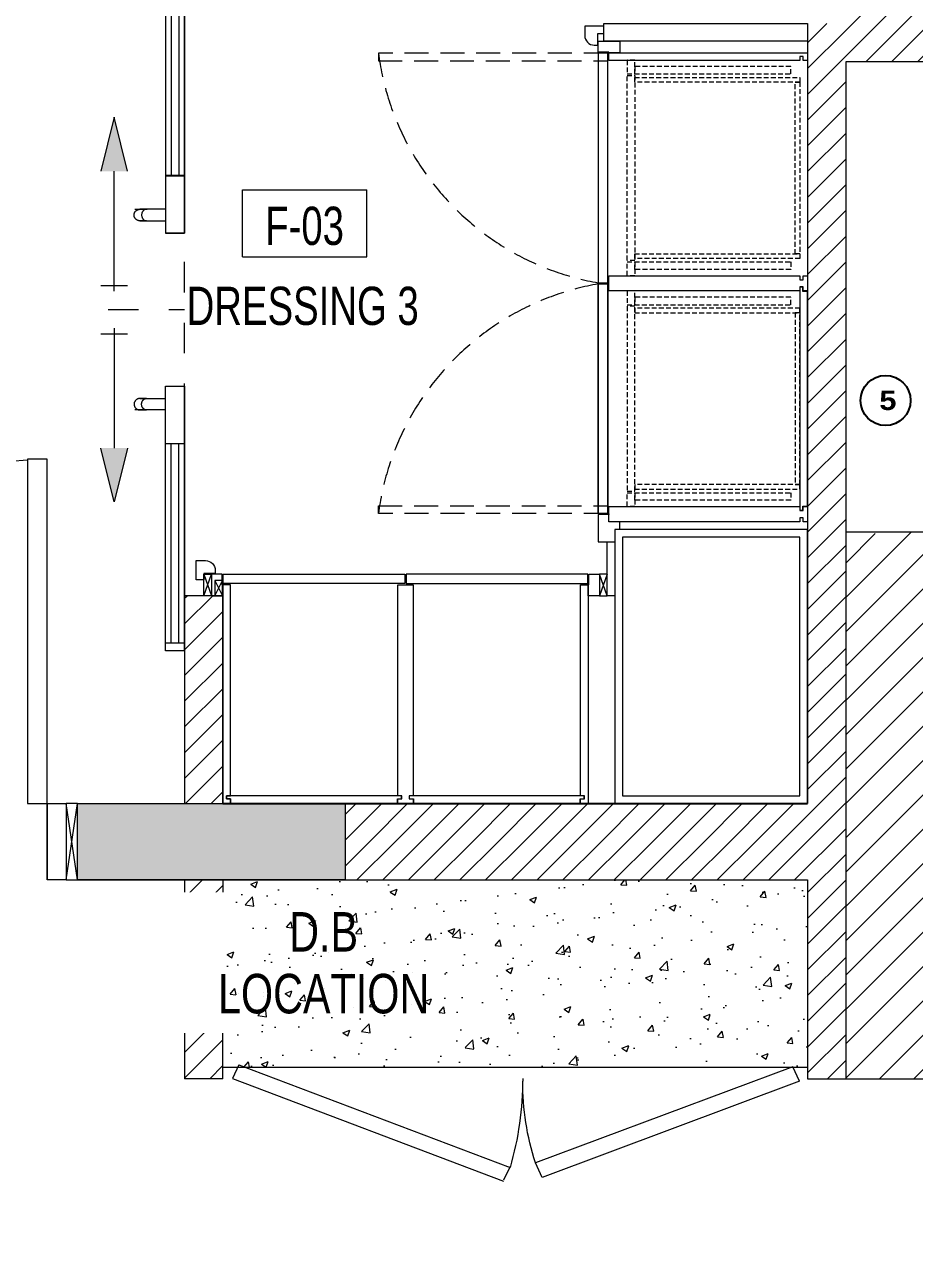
# Model space of a CAD drawing. Header units: millimetres. Extents: x -18512 to 101824, y -95768 to 52898.
# Drawn here: x 59490 to 61818, y -56835 to -53601 of the extents above; entities that cross this region are included whole.
import ezdxf

# ---------------------------------------------------------------- set-up
doc = ezdxf.new("R2010")
doc.units = ezdxf.units.MM
doc.header["$LTSCALE"] = 25
for name, pattern in [('( Dashed )', [0.75, 0.5, -0.25]), ('Dash', [6.35, 3.175, -3.175]), ('DASHED', [0.75, 0.5, -0.25])]:
    doc.linetypes.add(name, pattern=pattern)
doc.layers.get('0').update_dxf_attribs({"color": 254, "lineweight": 0})
for name, color, linetype in [('1_Wall finish', 2, 'Continuous'), ('AL SAFA', 1, 'Continuous'), ('AR WALL HATCH', 8, 'Continuous')]:
    doc.layers.add(name, color=color, linetype=linetype)
for name, color, linetype, lineweight in [('_FW_FUR_FIXED', 62, 'Continuous', 0), ('A-AREA-IDEN', 2, 'Continuous', 9), ('A-DOOR', 31, 'Continuous', 18), ('A-DOOR-FRAM', 1, 'Continuous', 18), ('A-DOOR-GLAZ', 1, 'Continuous', 18), ('A-FLOR-OTLN', 6, 'Continuous', 18), ('A-WOODEN DOOR FRAM', 9, 'Continuous', 9), ('hatch', 252, 'Continuous', 0), ('I-WALL', 2, 'Continuous', 9), ('S-COLS', 6, 'Continuous', 9), ('X2$0$A-DETL-GENF', 92, 'Continuous', 9), ('X2$0$I-WALL', 2, 'Continuous', 18)]:
    doc.layers.add(name, color=color, linetype=linetype, lineweight=lineweight)
doc.styles.add('Arial Narrow_4', font='fi_9001f.ttf', dxfattribs={"width": 0.75, "height": 147.492401})
doc.styles.add('Arial_1', font='arial.ttf', dxfattribs={"width": 0.75, "height": 118.023952})
doc.styles.add('ISCOP2', font='isocp2.shx')
pattern_1 = [(45, (59229.075, -102497.31), (-33.67596, 33.67596), [])]

# ---------------------------------------------------------------- blocks, each defined once
blk = doc.blocks.new('E  Naga_Single-Panel2 - NAGA-Bedroom Door _WD05_-8233352-FIRST FLOOR PLAN')
at = {"layer": 'A-DOOR', "lineweight": 18}
for p, q in [((-450, 100), (-500, 100)), ((-450, 100), (-450, -100)), ((500, 100), (450, 100)), ((450, 100), (450, -100)), ((450, -100), (450, 100)), ((-450, -100), (-500, -100)), ((399, -1000.2), (399, -100)), ((399, -100), (450, -100)), ((450, -100), (450, -1000.2)), ((450, -100), (500, -100)), ((450, -1000.2), (399, -1000.2))]:
    blk.add_line(p, q, dxfattribs=at)
at = {"layer": 'A-DOOR'}
blk.add_arc((450, -100), 900, 180, 266.7515, dxfattribs=at)
blk = doc.blocks.new('M_NAGA Room Tag - Room Tag-1756429-FIRST FLOOR PLAN')
at = {"layer": 'A-AREA-IDEN'}
for p, q in [((-3.25, 1.75), (-3.25, -1.75)), ((-3.25, 1.75), (3.25, 1.75)), ((3.25, 1.75), (3.25, -1.75)), ((-3.25, -1.75), (3.25, -1.75))]:
    blk.add_line(p, q, dxfattribs=at)
blk = doc.blocks.new('A$C35FE7E75')
at = {"layer": 'A-DOOR', "color": 6, "lineweight": 18}
for p, q in [((-1379.6, 1565.6), (-1397, 1530)), ((-1379.6, 1565.6), (-749.2, 1297.3)), ((-50.4, 1568), (-675.3, 1316.8)), ((-33, 1530), (-50.4, 1568)), ((-1397, 1530), (-766.5, 1261.7)), ((-33, 1530), (-657.9, 1278.8)), ((-766.5, 1261.7), (-749.2, 1297.3)), ((-657.9, 1278.8), (-675.3, 1316.8)), ((-1505.1, 29.4), (-795.9, 297.6)), ((-794.3, 294.4), (-776.9, 258.8)), ((-1487.7, -6.2), (-778.5, 262)), ((-694.7, 287.9), (-712.1, 249.9)), ((-20.8, 36.7), (-694.7, 287.9)), ((-38.2, -1.3), (-712.1, 249.9)), ((-20.8, 36.7), (-38.2, -1.3)), ((-1487.7, -6.2), (-1505.1, 29.4))]:
    blk.add_line(p, q, dxfattribs=at)
for centre, radius, start, end in [((-1548.1, 1530), 832.2, 343.763, 0), ((-7.1, 1530), 701.4, 180, 197.6967), ((-1577.5, 29.4), 832.2, 0, 16.237), ((-43.9, 36.7), 701.4, 162.3033, 180)]:
    blk.add_arc(centre, radius, start, end, dxfattribs=at)
blk = doc.blocks.new('FP_15-GROUND FLOOR PLAN')
at = {"layer": 'A-DOOR'}
blk.add_line((755.4, 222), (755.4, 172), dxfattribs=at)
blk = doc.blocks.new('FP_16-GROUND FLOOR PLAN')
at = {"layer": 'A-DOOR'}
blk.add_line((785.4, 172), (785.4, 222), dxfattribs=at)
blk = doc.blocks.new('FP_17-GROUND FLOOR PLAN')
at = {"layer": 'A-DOOR'}
for p, q in [((755.9, 160.4), (755.9, 154.6)), ((755.9, 154.6), (755.9, 149.9)), ((755.9, 149.9), (755.9, 146.2)), ((755.9, 146.2), (755.9, 143.6)), ((755.9, 143.6), (755.9, 142))]:
    blk.add_line(p, q, dxfattribs=at)
at = {"layer": 'A-DOOR', "flags": 128}
for points in [[(755.4, 172), (755.4, 164.9), (755.4, 159.7), (755.4, 156.4), (755.4, 154.9), (755.4, 154.8)], [(755.4, 154.8), (755.4, 155.8), (755.4, 158.6), (755.4, 163.2), (755.4, 169.8), (755.4, 172)], [(770.4, 139.8), (769.8, 139.8), (769.2, 139.9), (768.6, 139.9), (768, 140), (767.4, 140.1), (766.8, 140.2), (766.2, 140.4), (765.7, 140.6), (765.1, 140.8), (764.5, 141), (764, 141.2), (763.5, 141.5), (762.9, 141.8), (762.4, 142.1), (761.9, 142.4), (761.4, 142.8), (761, 143.2), (760.5, 143.5), (760.1, 143.9), (759.6, 144.4), (759.2, 144.8), (758.8, 145.3), (758.5, 145.7), (758.1, 146.2), (757.8, 146.7), (757.5, 147.2), (757.2, 147.7), (756.9, 148.3), (756.6, 148.8), (756.4, 149.4), (756.2, 149.9), (756, 150.5), (755.9, 151.1), (755.7, 151.7), (755.6, 152.3), (755.5, 152.9), (755.5, 153.5), (755.4, 154.1), (755.4, 154.7), (755.4, 154.8)]]:
    blk.add_lwpolyline(points, dxfattribs=at)
blk = doc.blocks.new('FP_18-GROUND FLOOR PLAN')
at = {"layer": 'A-DOOR', "flags": 128}
for points in [[(785.4, 172), (785.4, 164.9), (785.4, 159.7), (785.4, 156.4), (785.4, 154.9), (785.4, 154.8)], [(785.4, 154.8), (785.4, 155.8), (785.4, 158.6), (785.4, 163.2), (785.4, 169.8), (785.4, 172)], [(785.4, 154.8), (785.4, 154.2), (785.3, 153.6), (785.3, 153), (785.2, 152.4), (785.1, 151.8), (785, 151.2), (784.8, 150.7), (784.6, 150.1), (784.4, 149.5), (784.2, 149), (784, 148.4), (783.7, 147.9), (783.4, 147.4), (783.1, 146.8), (782.8, 146.3), (782.4, 145.9), (782.1, 145.4), (781.7, 144.9), (781.3, 144.5), (780.8, 144.1), (780.4, 143.6), (779.9, 143.3), (779.5, 142.9), (779, 142.5), (778.5, 142.2), (778, 141.9), (777.5, 141.6), (776.9, 141.3), (776.4, 141.1), (775.8, 140.8), (775.3, 140.6), (774.7, 140.4), (774.1, 140.3), (773.5, 140.1), (772.9, 140), (772.3, 139.9), (771.7, 139.9), (771.2, 139.8), (770.6, 139.8), (770.4, 139.8)]]:
    blk.add_lwpolyline(points, dxfattribs=at)
blk = doc.blocks.new('FP_19-GROUND FLOOR PLAN')
at = {"layer": 'A-DOOR'}
blk.add_line((755.4, 222), (755.4, 172), dxfattribs=at)
blk = doc.blocks.new('FP_20-GROUND FLOOR PLAN')
at = {"layer": 'A-DOOR'}
blk.add_line((785.4, 172), (785.4, 222), dxfattribs=at)

msp = doc.modelspace()

# ---------------------------------------------------------------- hatches: boundary and pattern name
at = {"layer": 'AR WALL HATCH', "lineweight": 5}
h = msp.add_hatch(dxfattribs=at)
h.set_pattern_fill('ANSI31', color=256, scale=15, style=0)
h.set_pattern_definition(pattern_1)
h.paths.add_polyline_path([(61638.1, -53497.4), (62028.1, -53497.4), (62028.1, -53697.4), (61638.1, -53697.4), (61638.1, -53570.7)], flags=0)
h = msp.add_hatch(dxfattribs=at)
h.set_pattern_fill('ANSI31', color=256, scale=15, style=0)
h.set_pattern_definition(pattern_1)
h.paths.add_polyline_path([(61538.1, -53597.4), (61638.1, -53597.4), (61638.1, -55637.4), (61538.1, -55637.4), (61538.1, -53617.4)], flags=0)
at = {"layer": 'AR WALL HATCH', "lineweight": 5, "ltscale": 25}
h = msp.add_hatch(dxfattribs=at)
h.set_pattern_fill('ANSI31', color=256, scale=20, style=0)
h.set_pattern_definition([(45, (44100.055, -25850), (-44.90128, 44.90128), [])])
edge = h.paths.add_edge_path()
edge.add_line((63505, -54960.4), (63505, -54927.4))
edge.add_line((63505, -54927.4), (62833.1, -54927.4))
edge.add_line((62833.1, -54927.4), (62833.1, -55027.4))
edge.add_line((62833.1, -55027.4), (63248.3, -55027.4))
edge.add_line((63248.3, -55027.4), (63248.3, -55420.5))
edge.add_line((63248.3, -55420.5), (63265.9, -55420.5))
edge.add_line((63265.9, -55420.5), (63268.3, -55387))
edge.add_arc((63271.5, -55387.2), 3.2, 90, 175.935, ccw=False)
edge.add_line((63271.5, -55384), (63277, -55384))
edge.add_line((63277, -55384), (63277, -55420.5))
edge.add_line((63277, -55420.5), (63285, -55420.5))
edge.add_line((63285, -55420.5), (63285, -55346.5))
edge.add_line((63285, -55346.5), (63285, -55342.5))
edge.add_line((63285, -55342.5), (63285, -55338.5))
edge.add_line((63285, -55338.5), (63320, -55338.5))
edge.add_line((63320, -55338.5), (63320, -55068.5))
edge.add_line((63320, -55068.5), (63324, -55068.5))
edge.add_line((63324, -55068.5), (63328, -55068.5))
edge.add_line((63328, -55068.5), (63492, -55068.5))
edge.add_line((63492, -55068.5), (63496, -55068.5))
edge.add_line((63496, -55068.5), (63500, -55068.5))
edge.add_line((63500, -55068.5), (63500, -56018.5))
edge.add_line((63500, -56018.5), (63496, -56018.5))
edge.add_line((63496, -56018.5), (63492, -56018.5))
edge.add_line((63492, -56018.5), (63328, -56018.5))
edge.add_line((63328, -56018.5), (63324, -56018.5))
edge.add_line((63324, -56018.5), (63320, -56018.5))
edge.add_line((63320, -56018.5), (63320, -55518.5))
edge.add_line((63320, -55518.5), (63285, -55518.5))
edge.add_line((63285, -55518.5), (63285, -55514.5))
edge.add_line((63285, -55514.5), (63285, -55510.5))
edge.add_line((63285, -55510.5), (63285, -55436.5))
edge.add_line((63285, -55436.5), (63277, -55436.5))
edge.add_line((63277, -55436.5), (63277, -55473))
edge.add_line((63277, -55473), (63271.5, -55473))
edge.add_arc((63271.5, -55469.8), 3.2, 184.0661, 270, ccw=False)
edge.add_line((63268.3, -55470.1), (63265.9, -55436.5))
edge.add_line((63265.9, -55436.5), (63248.3, -55436.5))
edge.add_line((63248.3, -55436.5), (63248.3, -56077.4))
edge.add_line((63248.3, -56077.4), (63273.2, -56077.4))
edge.add_line((63273.2, -56077.4), (63273.2, -56127.4))
edge.add_line((63273.2, -56127.4), (63273.3, -56249.4))
edge.add_line((63273.3, -56249.4), (63133.2, -56249.4))
edge.add_line((63133.2, -56249.4), (63133.2, -56357.4))
edge.add_line((63133.2, -56357.4), (63505, -56357.4))
edge.add_line((63505, -56357.4), (63505, -54960.4))
h.paths.add_polyline_path([(62048.1, -55027.4), (62473.2, -55027.4), (62473.2, -54967.4), (62653.1, -54967.4), (62653.1, -54927.4), (61852.5, -54927.4), (61638.1, -54934.3), (61638.1, -56357.4), (62163.2, -56357.4), (62163.2, -56249.4), (61998.2, -56249.4), (61998.2, -56127.4), (62273.2, -56127.4), (62273.2, -56077.4), (62048.1, -56077.4)])
at = {"layer": 'AR WALL HATCH', "lineweight": 5}
h = msp.add_hatch(dxfattribs=at)
h.set_pattern_fill('ANSI31', color=256, scale=15, style=0)
h.set_pattern_definition([(45, (58843.597, -72868.466), (-33.67596, 33.67596), [])])
h.paths.add_polyline_path([(60008.1, -55094.4), (59908.1, -55094.4), (59908.1, -55637.4), (60008.1, -55637.4)])
h = msp.add_hatch(dxfattribs=at)
h.set_pattern_fill('ANSI31', color=256, scale=15, style=0)
h.set_pattern_definition(pattern_1)
h.paths.add_polyline_path([(60328.1, -55637.4), (61638.1, -55637.4), (61638.1, -55737.4), (60328.1, -55737.4), (60328.1, -55657.5)], flags=0)
h = msp.add_hatch(dxfattribs=at)
h.set_pattern_fill('ANSI31', color=256, scale=15, style=0)
h.set_pattern_definition(pattern_1)
h.paths.add_polyline_path([(61518.1, -55737.4), (61538.1, -55737.4), (61538.1, -55837.4), (60328.1, -55837.4), (60328.1, -55737.4), (60617.2, -55737.4)], flags=0)
h = msp.add_hatch(dxfattribs=at)
h.set_pattern_fill('ANSI31', color=256, scale=15, style=0)
h.set_pattern_definition(pattern_1)
h.paths.add_polyline_path([(61538.1, -55737.4), (61638.1, -55737.4), (61638.1, -56357.4), (61538.1, -56357.4), (61538.1, -55837.4)])
h = msp.add_hatch(dxfattribs=at)
h.set_pattern_fill('ANSI31', color=256, scale=15, style=0)
h.set_pattern_definition(pattern_1)
h.paths.add_polyline_path([(60008.1, -55837.4), (60008.1, -56357.4), (59908.1, -56357.4), (59908.1, -55837.4)])
h = msp.add_hatch(dxfattribs=at)
h.set_pattern_fill('ANSI31', color=256, scale=15, style=0)
h.set_pattern_definition(pattern_1)
h.paths.add_polyline_path([(61538.1, -56357.4), (61538.1, -56227.4), (61638.1, -56227.4), (61638.1, -56357.4)])
at = {"layer": 'S-COLS'}
msp.add_hatch(color=252, dxfattribs=at).paths.add_polyline_path([(59641, -55637.4), (60328.1, -55637.4), (60328.1, -55837.4), (59628.1, -55837.4), (59628.1, -55637.4)], flags=0)
at = {"layer": 'X2$0$A-DETL-GENF', "lineweight": 18}
for points in [[(59688.5, -53983.8), (59723.6, -53842.8), (59758.8, -53983.8), (59708, -53983.8)], [(59688.5, -54707.9), (59723.6, -54848.9), (59758.8, -54707.9), (59708, -54707.9)]]:
    msp.add_hatch(color=256, dxfattribs=at).paths.add_polyline_path(points, flags=0)

# ---------------------------------------------------------------- linework, layer by layer
at = {"layer": '1_Wall finish'}
msp.add_line((60008.1, -55637.4), (61538.1, -55637.4, 0), dxfattribs=at)
at = {"layer": '_FW_FUR_FIXED'}
for p, q in [((59958.1, -55094.4), (59978.1, -55037.4)), ((59958.1, -55037.4), (59978.1, -55094.4)), ((61014.1, -55094.4), (60994.1, -55037.4)), ((61014.1, -55037.4), (60994.1, -55094.4)), ((59986.9, -55094.4), (60006.9, -55054.4)), ((59986.9, -55054.4), (60006.9, -55094.4))]:
    msp.add_line(p, q, dxfattribs=at)
at = {"layer": '_FW_FUR_FIXED', "elevation": 0}
msp.add_lwpolyline([(61005.2, -53624.1), (61005.2, -53604.1), (60955.2, -53604.1), (60955.2, -53629.1, 0.414214), (60980.2, -53654.1), (60989.2, -53654.1), (60989.2, -53624.1)], format="xyb", close=True, dxfattribs=at)
for points in [[(61005.2, -53644.1), (61005.2, -53597.4), (61538.1, -53597.4), (61538.1, -53644.1)], [(61018.2, -53672.1), (60990.2, -53672.1), (60990.2, -53644.1), (61047.2, -53644.1), (61047.2, -53672.1), (61047.2, -53674.1), (61018.2, -53674.1)], [(60990.2, -53675.1), (60990.2, -54275.6), (61015.2, -54275.6), (61015.2, -53675.1)], [(60990.2, -53675.1), (60990.2, -54275.6), (61015.2, -54275.6), (61015.2, -53675.1)], [(61538.1, -53674.1), (61538.1, -53694.1), (61526.4, -53694.1), (61526.4, -53683.6), (61517.9, -53683.6), (61517.9, -53694.1), (61018.2, -53694.1), (61018.2, -53674.1)], [(61538.1, -54257.1), (61538.1, -54297.1), (61526.4, -54297.1), (61526.4, -54286.6), (61517.9, -54286.6), (61517.9, -54297.1), (61018.2, -54297.1), (61018.2, -54257.1), (61517.9, -54257.1), (61517.9, -54267.6), (61526.4, -54267.6), (61526.4, -54257.1)], [(60990.2, -54278.6), (60990.2, -54879.1), (61015.2, -54879.1), (61015.2, -54278.6)], [(60990.2, -54879.1), (60990.2, -54278.6), (61015.2, -54278.6), (61015.2, -54879.1)], [(60990.2, -54879.1), (60990.2, -54278.6), (61015.2, -54278.6), (61015.2, -54879.1)], [(60990.2, -54879.1), (60990.2, -54278.6), (61015.2, -54278.6), (61015.2, -54879.1)], [(61518.1, -54287.1), (61518.1, -54870.6), (61526.1, -54870.6), (61526.1, -54859.6), (61538.1, -54859.6), (61538.1, -54298.1), (61526.1, -54298.1), (61526.1, -54287.1)], [(61538.1, -54860.6), (61538.1, -54900.6), (61526.4, -54900.6), (61526.4, -54890.1), (61517.9, -54890.1), (61517.9, -54900.6), (61018.2, -54900.6), (61018.2, -54860.6), (61517.9, -54860.6), (61517.9, -54871.1), (61526.4, -54871.1), (61526.4, -54860.6)]]:
    msp.add_lwpolyline(points, close=True, dxfattribs=at)
at = {"layer": '_FW_FUR_FIXED', "color": 9, "linetype": 'DASHED', "ltscale": 5, "elevation": 0}
for points in [[(60415.2, -53695.1), (61015.2, -53695.1), (61015.2, -53675.1), (60415.2, -53675.1)], [(60415.2, -54859.1), (61015.2, -54859.1), (61015.2, -54879.1), (60415.2, -54879.1)], [(60415.2, -54859.1), (61015.2, -54859.1), (61015.2, -54879.1), (60415.2, -54879.1)]]:
    msp.add_lwpolyline(points, close=True, dxfattribs=at)
at = {"layer": '_FW_FUR_FIXED', "color": 8, "linetype": '( Dashed )', "elevation": 0}
for points in [[(61066.2, -53693.6), (61066.2, -53729.6), (61086.2, -53729.6), (61086.2, -53693.6)], [(61086.2, -53729.6), (61494.1, -53729.6), (61494.1, -53709.6), (61086.2, -53709.6)], [(61066.2, -54217.1), (61066.2, -53733.6), (61086.2, -53733.6), (61086.2, -54217.1)], [(61086.2, -53750.6), (61086.2, -53738.6), (61518.1, -53738.6), (61518.1, -53750.6)], [(61506.1, -53750.6), (61518.1, -53750.6), (61518.1, -54200.1), (61506.1, -54200.1)], [(61086.2, -54212.1), (61086.2, -54200.1), (61518.1, -54200.1), (61518.1, -54212.1)], [(61066.2, -54257.1), (61066.2, -54221.1), (61086.2, -54221.1), (61086.2, -54257.1)], [(61086.2, -54221.1), (61494.1, -54221.1), (61494.1, -54241.1), (61086.2, -54241.1)], [(61066.2, -54297.1), (61066.2, -54333.1), (61086.2, -54333.1), (61086.2, -54297.1)], [(61086.2, -54333.1), (61494.1, -54333.1), (61494.1, -54313.1), (61086.2, -54313.1)], [(61066.2, -54337.1), (61066.2, -54820.6), (61086.2, -54820.6), (61086.2, -54337.1)], [(61086.2, -54342.1), (61086.2, -54354.1), (61518.1, -54354.1), (61518.1, -54342.1)], [(61506.1, -54803.6), (61518.1, -54803.6), (61518.1, -54354.1), (61506.1, -54354.1)], [(61086.2, -54803.6), (61086.2, -54815.6), (61518.1, -54815.6), (61518.1, -54803.6)], [(61066.2, -54860.6), (61066.2, -54824.6), (61086.2, -54824.6), (61086.2, -54860.6)], [(61086.2, -54824.6), (61494.1, -54824.6), (61494.1, -54844.6), (61086.2, -54844.6)]]:
    msp.add_lwpolyline(points, close=True, dxfattribs=at)
at = {"layer": '_FW_FUR_FIXED', "elevation": 0}
for points in [[(61018.2, -54880.1), (61018.2, -54880.1), (61018.2, -54882.1), (60990.2, -54882.1), (60990.2, -54953.1), (61034.1, -54953.1)], [(61047.2, -54920.6), (61047.2, -54900.6)]]:
    msp.add_lwpolyline(points, dxfattribs=at)
at = {"layer": '_FW_FUR_FIXED'}
for points in [[(61034.1, -54920.6), (61034.1, -55637.4), (61538.1, -55637.4), (61538.1, -54920.6)], [(61054.1, -54940.6), (61054.1, -55617.4), (61518.1, -55617.4), (61518.1, -54940.6)], [(61034.1, -54953.1), (61034.1, -55094.4), (61014.1, -55094.4), (61014.1, -54953.1), (61034.1, -54953.1)], [(59958.1, -55037.4), (59978.1, -55037.4), (59978.1, -55094.4), (59958.1, -55094.4)], [(60006.1, -55065.4), (60006.1, -55037.4), (59978.1, -55037.4), (59978.1, -55094.4), (60006.1, -55094.4), (60008.1, -55094.4), (60008.1, -55065.4)], [(60009.1, -55037.4), (60484.6, -55037.4), (60484.6, -55062.4), (60009.1, -55062.4)], [(60009.1, -55037.4), (60484.6, -55037.4), (60484.6, -55062.4), (60009.1, -55062.4)], [(60963.1, -55037.4), (60487.6, -55037.4), (60487.6, -55062.4), (60963.1, -55062.4)], [(60963.1, -55037.4), (60487.6, -55037.4), (60487.6, -55062.4), (60963.1, -55062.4)], [(60966.1, -55065.4), (60966.1, -55037.4), (60994.1, -55037.4), (60994.1, -55094.4), (60966.1, -55094.4), (60964.1, -55094.4), (60964.1, -55065.4)], [(61014.1, -55037.4), (60994.1, -55037.4), (60994.1, -55094.4), (61014.1, -55094.4)], [(59986.9, -55054.4), (59986.9, -55094.4), (60006.9, -55094.4), (60006.9, -55054.4), (59986.9, -55054.4)], [(60008.1, -55637.4), (60028.1, -55637.4), (60028.1, -55625.6), (60017.6, -55625.6), (60017.6, -55617.1), (60028.1, -55617.1), (60028.1, -55065.4), (60008.1, -55065.4)], [(60506.1, -55637.4), (60466.1, -55637.4), (60466.1, -55625.6), (60476.6, -55625.6), (60476.6, -55617.1), (60466.1, -55617.1), (60466.1, -55065.4), (60506.1, -55065.4), (60506.1, -55617.1), (60495.6, -55617.1), (60495.6, -55625.6), (60506.1, -55625.6)], [(60964.1, -55637.4), (60944.1, -55637.4), (60944.1, -55625.6), (60954.6, -55625.6), (60954.6, -55617.1), (60944.1, -55617.1), (60944.1, -55065.4), (60964.1, -55065.4)], [(60476.1, -55617.4), (60017.6, -55617.4), (60017.6, -55625.4), (60028.6, -55625.4), (60028.6, -55637.4), (60465.1, -55637.4), (60465.1, -55625.4), (60476.1, -55625.4)], [(60954.1, -55617.4), (60496.1, -55617.4), (60496.1, -55625.4), (60507.1, -55625.4), (60507.1, -55637.4), (60943.1, -55637.4), (60943.1, -55625.4), (60954.1, -55625.4)]]:
    msp.add_lwpolyline(points, close=True, dxfattribs=at)
msp.add_lwpolyline([(59958.1, -55052.4), (59938.1, -55052.4), (59938.1, -55002.4), (59963.1, -55002.4, -0.414214), (59988.1, -55027.4), (59988.1, -55036.4), (59958.1, -55036.4)], format="xyb", close=True, dxfattribs=at)
at = {"layer": '_FW_FUR_FIXED', "color": 9, "linetype": 'DASHED', "ltscale": 5}
for centre, start, end in [((61112, -53583.5, 0), 187.4942, 260.022), ((61112, -54970.8, 0), 99.978, 172.5058)]:
    msp.add_arc(centre, 702.8, start, end, dxfattribs=at)
at = {"layer": 'A-DOOR', "lineweight": 18}
for p, q in [((59858.1, -53453.6), (59858.1, -54145.9)), ((59908.1, -54145.9), (59908.1, -53453.6)), ((59858.1, -53995.9), (59908.1, -53995.9)), ((59858.1, -54145.9), (59908.1, -54145.9)), ((59858.1, -54145.9), (59908.1, -54145.9)), ((59858.1, -55238.1), (59858.1, -54545.9)), ((59858.1, -54545.9), (59908.1, -54545.9)), ((59908.1, -54545.9), (59908.1, -55238.1)), ((59858.1, -54695.9), (59908.1, -54695.9)), ((59908.1, -55238.1), (59858.1, -55238.1))]:
    msp.add_line(p, q, dxfattribs=at)
at = {"layer": 'A-DOOR'}
for points, knots in [([(59809.9, -54083.6), (59809.7, -54083.6), (59809.1, -54083.5), (59808.2, -54083.5), (59807.2, -54083.5), (59806.2, -54083.7), (59805.3, -54083.9), (59804.3, -54084.2), (59803.5, -54084.5), (59802.9, -54084.9), (59802.3, -54085.2), (59801.6, -54085.7), (59800.7, -54086.4), (59800, -54087.1), (59799.5, -54087.6), (59799.1, -54088.1), (59798.7, -54088.6), (59798.2, -54089.3), (59797.7, -54090.2), (59797.1, -54091.4), (59796.6, -54092.5), (59796.4, -54093.4), (59796.1, -54094.3), (59795.8, -54095.9), (59795.6, -54097.5), (59795.6, -54098.5)], [0.450595, 0.450595, 0.450595, 0.450595, 0.4722222, 0.5, 0.5277778, 0.5555556, 0.5833333, 0.6111111, 0.6388889, 0.6527778, 0.6666667, 0.6944444, 0.7222222, 0.75, 0.7638889, 0.7777778, 0.7916667, 0.8055556, 0.8333333, 0.8611111, 0.8888889, 0.9027778, 0.9166667, 0.9444444, 1, 1, 1, 1]), ([(59795.6, -54098.5), (59795.6, -54099.5), (59795.8, -54101.1), (59796.2, -54103), (59796.6, -54104.3), (59797.1, -54105.6), (59797.7, -54106.8), (59798.2, -54107.7), (59798.7, -54108.4), (59799.1, -54108.9), (59799.5, -54109.4), (59800, -54109.9), (59800.7, -54110.6), (59801.6, -54111.3), (59802.5, -54111.9), (59803.4, -54112.4), (59804.3, -54112.8), (59805.3, -54113.1), (59806.2, -54113.3), (59807.2, -54113.5), (59808.2, -54113.5), (59809.1, -54113.5), (59809.7, -54113.4), (59809.9, -54113.4)], [0, 0, 0, 0, 0.0555556, 0.0833333, 0.1111111, 0.1388889, 0.1666667, 0.1944444, 0.2083333, 0.2222222, 0.2361111, 0.25, 0.2777778, 0.3055556, 0.3333333, 0.3611111, 0.3888889, 0.4166667, 0.4444444, 0.4722222, 0.5, 0.5277778, 0.5494412, 0.5494412, 0.5494412, 0.5494412]), ([(59808.9, -54083.5), (59808.9, -54083.5), (59808.6, -54083.5), (59808.3, -54083.5), (59808.2, -54083.5)], [-0.52158449, -0.52158449, -0.52158449, -0.52158449, -0.515625, -0.5, -0.5, -0.5, -0.5]), ([(59795.6, -54593.2), (59795.6, -54592.2), (59795.8, -54590.7), (59796.2, -54588.7), (59796.6, -54587.4), (59797.1, -54586.1), (59797.7, -54584.9), (59798.2, -54584), (59798.7, -54583.3), (59799.1, -54582.8), (59799.5, -54582.3), (59800, -54581.8), (59800.7, -54581.1), (59801.6, -54580.4), (59802.5, -54579.8), (59803.4, -54579.3), (59804.3, -54578.9), (59805.3, -54578.6), (59806.2, -54578.4), (59807.2, -54578.2), (59808.2, -54578.2), (59809.1, -54578.2), (59809.7, -54578.3), (59809.9, -54578.4)], [0, 0, 0, 0, 0.0555556, 0.0833333, 0.1111111, 0.1388889, 0.1666667, 0.1944444, 0.2083333, 0.2222222, 0.2361111, 0.25, 0.2777778, 0.3055556, 0.3333333, 0.3611111, 0.3888889, 0.4166667, 0.4444444, 0.4722222, 0.5, 0.5277778, 0.5494412, 0.5494412, 0.5494412, 0.5494412]), ([(59809.9, -54608.1), (59809.7, -54608.1), (59809.1, -54608.2), (59808.2, -54608.2), (59807.2, -54608.2), (59806.2, -54608), (59805.3, -54607.8), (59804.3, -54607.5), (59803.5, -54607.2), (59802.9, -54606.9), (59802.3, -54606.5), (59801.6, -54606), (59800.7, -54605.3), (59800, -54604.6), (59799.5, -54604.1), (59799.1, -54603.6), (59798.7, -54603.1), (59798.2, -54602.4), (59797.7, -54601.5), (59797.1, -54600.3), (59796.6, -54599.2), (59796.4, -54598.4), (59796.1, -54597.4), (59795.8, -54595.8), (59795.6, -54594.2), (59795.6, -54593.2)], [0.450595, 0.450595, 0.450595, 0.450595, 0.4722222, 0.5, 0.5277778, 0.5555556, 0.5833333, 0.6111111, 0.6388889, 0.6527778, 0.6666667, 0.6944444, 0.7222222, 0.75, 0.7638889, 0.7777778, 0.7916667, 0.8055556, 0.8333333, 0.8611111, 0.8888889, 0.9027778, 0.9166667, 0.9444444, 1, 1, 1, 1]), ([(59808.9, -54608.2), (59808.9, -54608.2), (59808.6, -54608.2), (59808.3, -54608.2), (59808.2, -54608.2)], [-0.52158449, -0.52158449, -0.52158449, -0.52158449, -0.515625, -0.5, -0.5, -0.5, -0.5])]:
    msp.add_open_spline(points, degree=3, knots=knots, dxfattribs=at)
for points in [[(59808.2, -54113.5), (59808.4, -54113.5), (59808.7, -54113.5), (59808.9, -54113.5)], [(59808.2, -54578.2), (59808.4, -54578.2), (59808.7, -54578.2), (59808.9, -54578.2)]]:
    msp.add_open_spline(points, degree=3, dxfattribs=at)
at = {"layer": 'A-DOOR-FRAM'}
for p, q in [((59858.1, -53994.7), (59858.1, -54145.9)), ((59908.1, -53994.7), (59858.1, -53994.7)), ((59908.1, -53994.7), (59908.1, -54145.9)), ((59908.1, -54145.9), (59858.1, -54145.9)), ((59908.1, -54145.9), (59858.1, -54145.9)), ((59858.1, -54697), (59858.1, -54545.9)), ((59908.1, -54697), (59908.1, -54545.9)), ((59908.1, -54697), (59858.1, -54697)), ((59908.1, -55218.1), (59858.1, -55218.1)), ((59858.1, -55238.1), (59858.1, -55218.1)), ((59908.1, -55238.1), (59908.1, -55218.1)), ((59908.1, -55238.1), (59858.1, -55238.1))]:
    msp.add_line(p, q, dxfattribs=at)
at = {"layer": 'A-DOOR-GLAZ'}
for p, q in [((59858.1, -53473.6), (59858.1, -53994.7)), ((59872.5, -53473.6), (59872.5, -53994.7)), ((59893.1, -53473.6), (59893.1, -53994.7)), ((59908.1, -53473.6), (59908.1, -53994.7)), ((59858.1, -55218.1), (59858.1, -54697)), ((59872.5, -55218.1), (59872.5, -54697)), ((59893.1, -55218.1), (59893.1, -54697)), ((59908.1, -55218.1), (59908.1, -54697))]:
    msp.add_line(p, q, dxfattribs=at)
at = {"layer": 'A-FLOR-OTLN'}
msp.add_line((59908.1, -56347.4), (59908.1, -56348.4), dxfattribs=at)
at = {"layer": 'A-WOODEN DOOR FRAM'}
msp.add_lwpolyline([(59628.1, -55637.4), (59598.1, -55637.4), (59598.1, -55837.4), (59628.1, -55837.4)], close=True, dxfattribs=at)
for points in [[(59598.1, -55837.4), (59628.1, -55637.4)], [(59628.1, -55837.4), (59598.1, -55637.4)]]:
    msp.add_lwpolyline(points, dxfattribs=at)
at = {"layer": 'AL SAFA', "color": 3}
msp.add_circle((61742.5, -54583.6), 65.5, dxfattribs=at)
at = {"layer": 'hatch', "linetype": 'Dash', "lineweight": 9}
for p, q in [((59908.1, -55094.4), (59908.1, -53597.4)), ((59708.1, -54345.9), (59908.1, -54345.9))]:
    msp.add_line(p, q, dxfattribs=at)
at = {"layer": 'hatch', "ltscale": 25}
msp.add_lwpolyline([(60008.1, -56327.4), (61538.1, -56327.4)], dxfattribs=at)
at = {"layer": 'I-WALL'}
for p, q in [((61538.1, -53597.4), (61538.1, -55637.4)), ((61638.1, -53697.4), (61638.1, -56357.4)), ((65678.1, -53697.4), (61638.1, -53697.4)), ((61638.1, -54927.4, 0), (63505, -54927.4, 0)), ((60008.1, -55637.4), (60008.1, -55065.4)), ((60008.1, -55094.4), (59908.1, -55094.4)), ((59908.1, -55094.4), (59908.1, -55637.4)), ((59628.1, -55637.4), (61486.1, -55637.4)), ((60008.1, -55637.4), (61538.2, -55637.4)), ((59628.1, -55837.4), (61538.1, -55837.4)), ((59908.1, -55837.4), (59908.1, -56357.4)), ((60008.1, -55837.4), (60008.1, -56227.4)), ((61538.1, -55837.4), (61538.1, -56227.4)), ((60008.1, -56357.4), (59908.1, -56357.4)), ((61538.1, -56357.4), (61638.1, -56357.4)), ((61638.1, -56357.4), (62163.2, -56357.4))]:
    msp.add_line(p, q, dxfattribs=at)
for points in [[(60008.1, -56357.4), (60008.1, -56227.4), (60008.1, -56227.4)], [(61538.1, -56227.4), (61538.1, -56227.4), (61538.1, -56357.4), (61538.1, -56357.4)]]:
    msp.add_lwpolyline(points, dxfattribs=at)
at = {"layer": 'S-COLS', "color": 8}
for p, q in [((59628.1, -55837.4), (59628.1, -55637.4)), ((59628.1, -55637.4), (60328.1, -55637.4)), ((60328.1, -55637.4), (60328.1, -55837.4)), ((60328.1, -55837.4), (59628.1, -55837.4))]:
    msp.add_line(p, q, dxfattribs=at)
at = {"layer": 'X2$0$A-DETL-GENF'}
for p, q in [((59723.6, -53842.8), (59688.5, -53983.8)), ((59758.8, -53983.8), (59723.6, -53842.8)), ((59723.6, -54297.2), (59723.6, -53983.8)), ((59688.5, -54282.5), (59758.8, -54282.5)), ((59723.6, -54394.5), (59723.6, -54707.9)), ((59688.5, -54409.2), (59758.8, -54409.2)), ((59723.6, -54848.9), (59688.5, -54707.9)), ((59758.8, -54707.9), (59723.6, -54848.9))]:
    msp.add_line(p, q, dxfattribs=at)
at = {"layer": 'X2$0$I-WALL'}
msp.add_line((61538.1, -55637.4, 0), (60008.1, -55637.4), dxfattribs=at)

# ---------------------------------------------------------------- block references
at = {"xscale": -1, "rotation": 180}
msp.add_blockref('A$C35FE7E75', (61538.1, -56327.4), dxfattribs=at)
at = {"layer": 'A-AREA-IDEN', "lineweight": 18, "xscale": -49.99999999999998, "yscale": 49.99999999999998, "zscale": 49.99999999999998, "rotation": 180}
msp.add_blockref('M_NAGA Room Tag - Room Tag-1756429-FIRST FLOOR PLAN', (60222.4, -54120), dxfattribs=at)
at = {"layer": 'A-DOOR', "rotation": 270}
for name in ['FP_17-GROUND FLOOR PLAN', 'FP_18-GROUND FLOOR PLAN', 'FP_15-GROUND FLOOR PLAN', 'FP_19-GROUND FLOOR PLAN', 'FP_16-GROUND FLOOR PLAN', 'FP_20-GROUND FLOOR PLAN']:
    msp.add_blockref(name, (59636.1, -53328.1), dxfattribs=at)
at = {"layer": 'A-DOOR', "xscale": -1}
for name, p, rotation in [('FP_18-GROUND FLOOR PLAN', (59636.1, -55363.6), 270), ('FP_16-GROUND FLOOR PLAN', (59636.1, -55363.6), 270), ('FP_20-GROUND FLOOR PLAN', (59636.1, -55363.6), 270), ('FP_17-GROUND FLOOR PLAN', (59636.1, -55363.6), 270), ('FP_15-GROUND FLOOR PLAN', (59636.1, -55363.6), 270), ('FP_19-GROUND FLOOR PLAN', (59636.1, -55363.6), 270), ('E  Naga_Single-Panel2 - NAGA-Bedroom Door _WD05_-8233352-FIRST FLOOR PLAN', (59098.1, -55737.4), 180)]:
    msp.add_blockref(name, p, dxfattribs=dict(at, rotation=rotation))

# ---------------------------------------------------------------- texts
at = {"layer": 'A-AREA-IDEN', "lineweight": 18, "char_height": 100, "width": 889.2, "attachment_point": 8, "line_spacing_factor": 0.968573, "style": 'Arial Narrow_4'}
for s, insert in [('F-03', (60222, -54178.1)), ('DRESSING 3', (60217.1, -54387.4))]:
    msp.add_mtext(s, dxfattribs=dict(at, insert=insert))
at = {"layer": 'AL SAFA', "color": 1, "insert": (61748.5, -54583.6), "char_height": 50.4, "attachment_point": 5, "style": 'ISCOP2'}
msp.add_mtext('\\A1;{\\fArial Black|b0|i0|c0|p34;5}', dxfattribs=at)

# ---------------------------------------------------------------- next in the draw order: texts
at = {"layer": 'A-AREA-IDEN', "insert": (60271.9, -55921.6), "char_height": 103.27, "width": 781.2, "attachment_point": 2, "line_spacing_factor": 0.938532, "style": 'Arial_1', "bg_fill": 2}
msp.add_mtext('D.B\\PLOCATION', dxfattribs=at)

# ---------------------------------------------------------------- next in the draw order: hatches: boundary and pattern name
at = {"layer": 'hatch', "ltscale": 25}
h = msp.add_hatch(dxfattribs=at)
h.set_pattern_fill('AR-CONC', color=256, angle=360)
h.set_pattern_definition([(50, (54909.08, -110013.07), (182.18467, -15.9391), [19.05, -209.55]), (355, (54909.08, -110013.07), (-35.2434, 191.05685), [15.24, -167.6406]), (100.45144, (54924.26, -110014.4), (146.94125, 175.11775), [16.19, -178.09024]), (46.1842, (54909.08, -109962.27), (271.079, -42.0423), [28.575, -314.325]), (96.63556, (54931.67, -109965.78), (237.4041, 247.4261), [24.285, -267.1356]), (351.18415, (54909.08, -109962.27), (237.4041, 247.4261), [22.86, -251.4597]), (21, (54934.48, -109974.97), (151.6144, -102.2652), [19.05, -209.55]), (326, (54934.48, -109974.97), (61.802, 184.18797), [15.24, -167.64]), (71.45144, (54947.11, -109983.5), (213.4164, 81.92277), [16.19, -178.08994]), (37.5, (54909.075, -110013.07), (3.0886, 84.55504), [0, -165.608, 0, -170.18, 0, -168.275]), (7.5, (54909.075, -110013.07), (66.81966, 100.18057), [0, -97.028, 0, -161.798, 0, -64.135]), (327.5, (54852.43, -110013.07), (135.590595, -5.72874), [0, -63.5, 0, -198.12, 0, -262.89]), (317.5, (54827.03, -110013.07), (148.12918, 25.4265), [0, -82.55, 0, -131.572, 0, -186.69])])
h.paths.add_polyline_path([(61538.1, -55837.4), (60008.1, -55837.4), (60008.1, -56082.9), (60008.1, -56227.4), (60008.1, -56327.4), (61538.1, -56327.4), (61538.1, -56255.1), (61538.1, -56187.4)])

doc.saveas('drawing.dxf')
